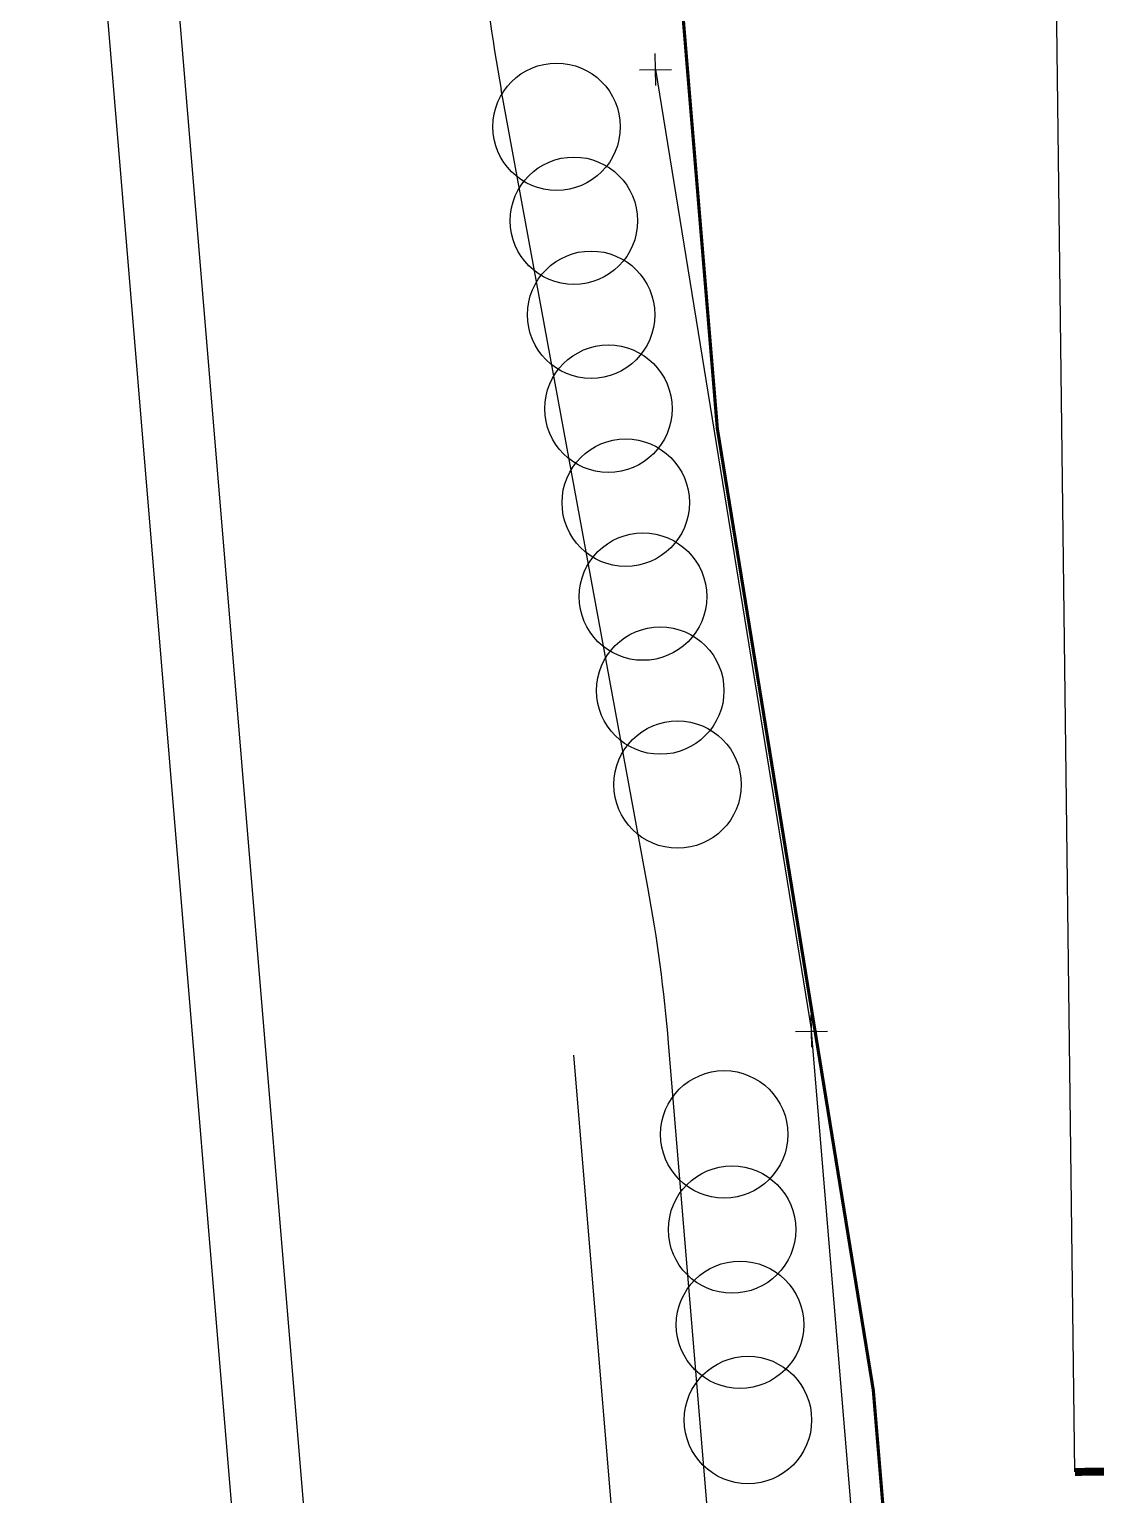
# Model space of a CAD drawing. Extents: x 60102 to 11003895, y 103457 to 3214550.
# Drawn here: x 9503558 to 9570518, y 2549574 to 2641593 of the extents above; entities that cross this region are included whole.
import ezdxf

# ---------------------------------------------------------------- set-up
doc = ezdxf.new("R2010")
doc.units = 0
doc.header["$LTSCALE"] = 10
for name, color, linetype in [('DIM_COOR', 3, 'CONTINUOUS'), ('ZW-树', 8, 'CONTINUOUS'), ('ZW-道路-缘石', 7, 'CONTINUOUS'), ('ZW-道路-边线', 7, 'CONTINUOUS'), ('围墙', 6, 'FENCELINE2'), ('本院设计厂区道路', 161, 'CONTINUOUS')]:
    doc.layers.add(name, color=color, linetype=linetype)
doc.linetypes.add('FENCELINE2', pattern='A,0.25,-0.1,[132,ltypeshp.shx,S=0.1,R=0,X=-0.1,Y=0],-0.1,1', length=1.45)

# ---------------------------------------------------------------- blocks, each defined once
blk = doc.blocks.new('A')
at = {"layer": 'ZW-树', "linetype": 'Continuous'}
blk.add_circle((0, 0), 4, dxfattribs=at)

msp = doc.modelspace()

# ---------------------------------------------------------------- linework, layer by layer
at = {"layer": 'DIM_COOR', "color": 0}
for p, q in [((9542890.39, 2638065.669), (9542865.576, 2640065.515)), ((9541878.06, 2639053.185), (9543877.906, 2639077.999)), ((9552684.022, 2577678.4), (9552659.208, 2579678.246)), ((9551671.692, 2578665.916), (9553671.538, 2578690.73))]:
    msp.add_line(p, q, dxfattribs=at)
at = {"layer": 'ZW-道路-缘石', "color": 0, "linetype": 'Continuous'}
for p, q in [((9539263.758, 2326897.117), (9508042.748, 2701927.186)), ((9534833.388, 2325873.737), (9503558.261, 2701553.855)), ((9542398.093, 2587722.325), (9533186.26, 2637813.295)), ((9554372.608, 2449762.897), (9543702.641, 2577931.662)), ((9558215.9, 2331274.913), (9537745.398, 2577168.744))]:
    msp.add_line(p, q, dxfattribs=at)
for centre, start, end in [((9631536.98, 2655900.194), 184.758863, 190.42038061), ((9444047.373, 2569635.425), 4.758863, 10.42038061)]:
    msp.add_arc(centre, 100000, start, end, dxfattribs=at)
at = {"layer": 'ZW-道路-边线', "color": 0}
for p in [(9542877.983, 2639065.592), (9563341.582, 2450509.558)]:
    msp.add_line(p, (9552671.615, 2578678.323), dxfattribs=at)
at = {"layer": '围墙', "color": 0, "ltscale": 8000, "extrusion": (1.57759e-08, 5.44788e-10, 1), "const_width": 200, "elevation": 0.152, "flags": 128}
msp.add_lwpolyline([(9542451.662, 2668293.914), (9542451.662, 2668293.914), (9545925.415, 2626566.828), (9546762.364, 2616513.306), (9556555.997, 2556126.038), (9567148.491, 2428887.875), (9589893.732, 2414905.127), (9919272.218, 2481101.956, 0.002675575), (9950479.358, 2487547.737, 0.002675575)], format="xyb", dxfattribs=at)
at = {"layer": '本院设计厂区道路', "color": 0, "linetype": 'Continuous', "ltscale": 3}
msp.add_line((9569212.906, 2551003.582, 0), (9567574.561, 2683042.552, 0), dxfattribs=at)
at = {"layer": '本院设计厂区道路', "color": 0, "linetype": 'Continuous', "ltscale": 3, "const_width": 500, "elevation": 0, "flags": 128}
msp.add_lwpolyline([(9569212.906, 2551003.582), (9971942.115, 2556000.705)], dxfattribs=at)

# ---------------------------------------------------------------- block references
at = {"layer": 'ZW-树', "color": 0, "linetype": 'Continuous', "xscale": 999.9999999999786, "yscale": 1000, "zscale": 1000, "rotation": 1.97780144332019}
for p in [(9536666.903, 2635473.277), (9537752.117, 2629572.234), (9538837.33, 2623671.191), (9539922.544, 2617770.148), (9541007.758, 2611869.104), (9542092.972, 2605968.061), (9543178.186, 2600067.018), (9544263.4, 2594165.975), (9547190.073, 2572201.233), (9547687.847, 2566221.917), (9548185.622, 2560242.601), (9548683.396, 2554263.285)]:
    msp.add_blockref('A', p, dxfattribs=at)

doc.saveas('drawing.dxf')
